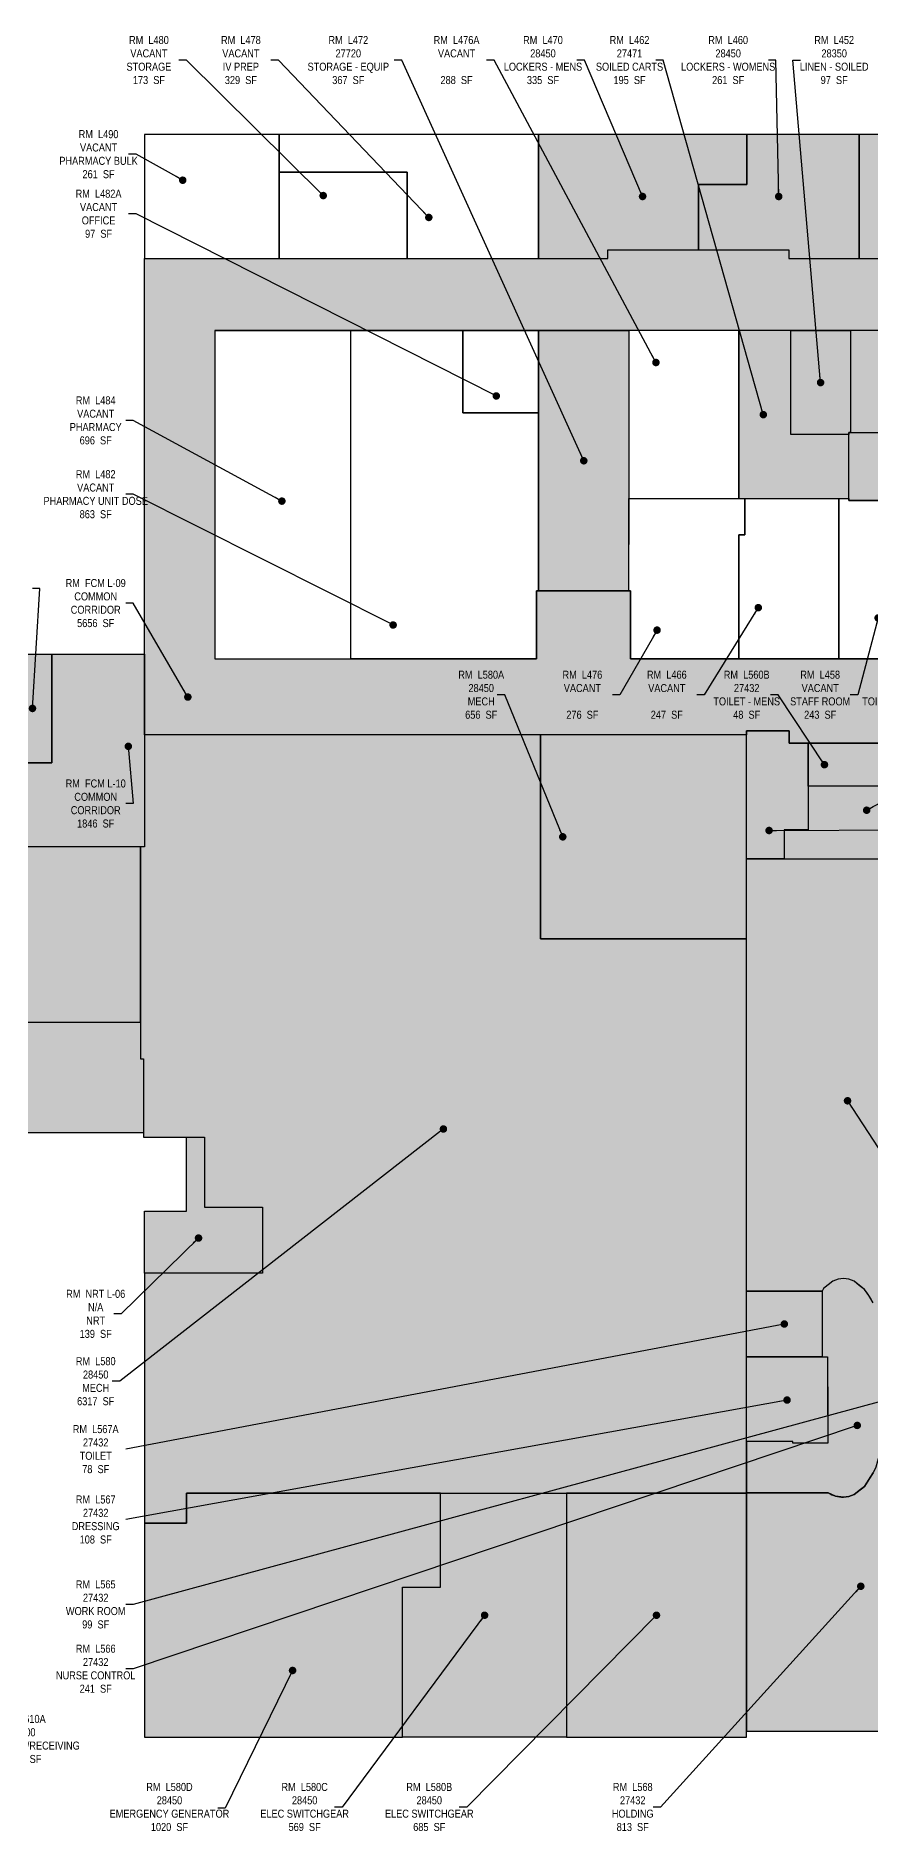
# Model space of a CAD drawing. Header units: inches. Extents: x -3218 to 3511, y 17 to 2914.
# Drawn here: x 118 to 1369, y 18 to 2709 of the extents above; entities that cross this region are included whole.
import ezdxf

# ---------------------------------------------------------------- set-up
doc = ezdxf.new("R2010")
doc.units = ezdxf.units.IN
doc.header["$LTSCALE"] = 0.25
doc.header["$MEASUREMENT"] = 0
for name, color, linetype in [('0-LABEL', 3, 'Continuous'), ('1-NRT', 200, 'Continuous'), ('1-NRT-PTN', 253, 'Continuous'), ('3-FCM', 190, 'Continuous'), ('3-FCM-PTN', 9, 'Continuous'), ('4-OCC', 6, 'Continuous'), ('4-OCC-PTN', 95, 'Continuous'), ('4-VACANT', 60, 'Continuous')]:
    doc.layers.add(name, color=color, linetype=linetype)
doc.styles.add('ArialN', font='ARIALN.TTF')
doc.dimstyles.new('AB-120', dxfattribs={"dimscale": 120, "dimtxt": 0.125, "dimasz": 0.09375, "dimexe": 0.0625, "dimexo": 0.125, "dimgap": 0.375, "dimtad": 0, "dimtih": 1, "dimtoh": 1, "dimdec": 4, "dimrnd": 0.0625, "dimzin": 0, "dimdsep": 46, "dimlunit": 4, "dimtxsty": 'ArialN', "dimblk": 'ARCHTICK', "dimcen": 0.09375, "dimclrd": 256, "dimclre": 256, "dimclrt": 256, "dimadec": 0, "dimazin": 0, "dimtfac": 1, "dimtdec": 4, "dimtofl": 0, "dimtmove": 2, "dimatfit": 3, "dimldrblk": 'DOT', "dimfxl": 0, "dimfrac": 2, "dimtolj": 1, "dimtzin": 0, "dimlwd": -1, "dimlwe": -1, "dimarcsym": 0})

# ---------------------------------------------------------------- blocks, each defined once
blk = doc.blocks.new('_ArchTick')
at = {"const_width": 0.15}
blk.add_lwpolyline([(-0.5, -0.5), (0.5, 0.5)], dxfattribs=at)
blk = doc.blocks.new('_Dot')
at = {"lineweight": -2}
blk.add_line((-0.5, 0), (-1, 0), dxfattribs=at)
at = {"const_width": 0.5}
blk.add_lwpolyline([(-0.25, 0, 1), (0.25, 0, 1)], format="xyb", close=True, dxfattribs=at)

msp = doc.modelspace()

# ---------------------------------------------------------------- hatches: boundary and pattern name
at = {"layer": '1-NRT-PTN'}
for points in [[(1416.6, 2114.5), (1416.6, 2167.3), (1474.5, 2167.3), (1474.5, 2012.5), (1336.5, 2012.5), (1336.5, 2114.5)], [(457.5, 953.5), (457.5, 854.5), (280.5, 854.5), (280.5, 947.5), (343.5, 947.5), (343.5, 1058.5), (370.5, 1058.5), (370.5, 953.5)]]:
    msp.add_hatch(color=256, dxfattribs=at).paths.add_polyline_path(points)
at = {"layer": '3-FCM-PTN'}
for points in [[(1594.4, 1649.1), (1594.5, 1354.8), (1646.5, 1354.8), (1646.5, 1273.5), (1595.5, 1273.5), (1595.5, 1055.4), (1595.5, 989.5), (1595.5, 911.5), (1672.5, 911.5), (1672.5, 857.5), (1595.5, 857.5), (1595.5, 625.5), (1595.5, 622.5), (1595.5, 489.5), (1630.8, 489.5), (1630.8, 405.5), (1595.5, 405.5), (1595.5, 267.5), (2206, 267.5), (2206, 158.5), (1988.5, 158.5), (1988.5, 162.5), (1595.5, 162.5), (1595.5, 158.5), (1486.5, 158.5), (1486.5, 1649.1), (1247.2, 1649.1), (1247.2, 1667.5), (1183, 1667.5), (1183, 1661.5), (874.5, 1661.5), (280.5, 1661.5), (280.5, 1782.5), (280.5, 2375.5), (671.9, 2375.5), (716.4, 2375.5), (975.5, 2375.5), (975.5, 2388.5), (1246.5, 2388.5), (1246.5, 2375.5), (1715.4, 2375.5), (1715.4, 2267.5), (386.1, 2267.5), (386.1, 1775.5), (868.5, 1775.5), (868.5, 1877.3), (1009.5, 1877.2), (1009.5, 1775.5), (2236.5, 1775.5), (2236.5, 1952.5), (2242.5, 1952.5), (2242.5, 2216.5), (2230.5, 2216.5), (2230.5, 2267.5), (2230.5, 2273.5), (2344.5, 2273.5), (2344.5, 2267.5), (2344.5, 2165.5), (2374, 2165.5), (2374, 1984.6), (2392.6, 1984.6), (2392.6, 1949.4), (2344.5, 1949.4), (2344.5, 1775.5), (2773.5, 1775.5), (2773.5, 1769.5), (2836.5, 1769.5), (2831.3, 1667.5), (1830.9, 1667.5), (1830.9, 1649.1), (1594.4, 1649)], [(-1480.6, 1602.5), (-1410.1, 1602.5), (-1410.1, 1607.5), (-1050.1, 1607.5), (-1050.1, 1599.5), (-960.1, 1599.5), (-960.1, 1619.5), (-453.8, 1619.5), (-453.8, 1607.5), (-387.8, 1607.4), (-387.8, 1619.5), (83.5, 1619.5), (89.5, 1619.5), (141.5, 1619.5), (141.5, 1782.5), (280.5, 1782.5), (280.5, 1493.5), (30.5, 1493.5), (30.5, 1505.5), (-84.7, 1505.5), (-84.7, 1493.5), (-230.6, 1493.5), (-230.6, 1241.5), (-357.6, 1241.5), (-357.6, 1333.5), (-350.6, 1333.5), (-350.6, 1493.5), (-1465.1, 1493.5), (-1471.6, 1500.1), (-1480.6, 1500.1)]]:
    msp.add_hatch(color=256, dxfattribs=at).paths.add_polyline_path(points)
at = {"layer": '4-OCC-PTN'}
for color, points in [(55, [(1111, 2388.5), (1111, 2486.7), (1183.5, 2486.7), (1183.5, 2561.5), (871.1, 2561.5), (871.1, 2375.5), (975.5, 2375.5), (975.5, 2388.5)]), (55, [(1352, 2375.5), (1352, 2561.5), (1183.5, 2561.5), (1183.5, 2486.7), (1111, 2486.7), (1111, 2388.5), (1246.5, 2388.5), (1246.5, 2375.5)]), (41, [(1542, 2555.5), (1506.5, 2555.5), (1506.5, 2561.5), (1352, 2561.5), (1352, 2375.5), (1542, 2375.5)]), (33, [(1006.9, 2267.5), (1006.9, 2015.5), (1006.6, 2015.5), (1006.4, 1877.2), (871.5, 1877.3), (871.5, 1877.3), (871.5, 1877.3), (871.5, 2267.5)]), (54, [(1336.5, 2111.5), (1249.5, 2111.5), (1249.5, 2267.5), (1171.5, 2267.5), (1171.5, 2015.5), (1336.5, 2015.5)]), (51, [(1249.5, 2267.5), (1339.1, 2267.5), (1339.1, 2114.5), (1336.5, 2114.5), (1336.5, 2111.5), (1249.5, 2111.5)]), (201, [(1339.1, 2267.5), (1339.1, 2114.5), (1416.6, 2114.5), (1416.6, 2167.3), (1471.5, 2167.3), (1471.5, 2267.5)]), (55, [(141.5, 1782.5), (141.5, 1619.5), (83.5, 1619.5), (83.5, 1782.5)]), (55, [(280.5, 1661.5), (280.5, 1493.5), (274.5, 1493.5), (274.5, 1175.5), (279, 1175.5), (279, 1058.5), (288.9, 1058.5), (370.5, 1058.5), (370.5, 953.5), (457.5, 953.5), (457.5, 854.5), (280.5, 854.5), (280.5, 479.5), (343.5, 479.5), (343.5, 524.5), (1183, 524.5), (1183, 1355.5), (874.5, 1355.5), (874.5, 1661.5)]), (55, [(1183, 1661.5), (874.5, 1661.5), (874.5, 1355.5), (1183, 1355.5)]), (148, [(1183, 1667.5), (1247.2, 1667.5), (1247.2, 1649.1), (1275.9, 1649.1), (1275.9, 1570.1), (1275.9, 1519), (1239.9, 1519), (1239.9, 1475.7), (1183, 1475.7)]), (148, [(1382.5, 1649.1), (1382.5, 1584.4), (1275.9, 1584.4), (1275.9, 1649.1)]), (148, [(1486.5, 1584.4), (1275.9, 1584.4), (1275.9, 1519), (1239.9, 1519), (1239.9, 1475.7), (1486.5, 1475.7)]), (55, [(274.5, 1493.5), (30.5, 1493.5), (30.5, 1391.5), (24.5, 1391.5), (24.5, 1230.5), (274.5, 1230.5)]), (148, [(1183, 1475.7), (1486.5, 1475.7), (1486.5, 1428.1), (1471.5, 1428.1), (1471.5, 1361.5), (1486.5, 1361.5), (1486.5, 749.9), (1389.1, 749.9), (1387.6, 761.6), (1386.4, 769), (1383, 783.5), (1378.1, 796.6), (1373.2, 809.7), (1370.1, 815.2), (1366.9, 820.7), (1363.5, 825.3), (1360, 829.9), (1352.3, 836.1), (1344.7, 842.2), (1340.7, 843.7), (1336.7, 845.2), (1328.8, 846.2), (1320.8, 845.2), (1316.8, 843.7), (1312.8, 842.2), (1305.8, 836.8), (1298.9, 831.4), (1296.7, 827.4), (1183, 827.4)]), (55, [(24.5, 1230.5), (268.5, 1230.5), (274.5, 1230.5), (274.5, 1175.5), (279, 1175.5), (279, 1064.5), (14.5, 1064.5), (14.5, 1040.5), (14.5, 1037.5), (-57.5, 1037.5), (-57.5, 1247.5), (24.5, 1247.5)]), (148, [(1183, 827.4), (1296.7, 827.4), (1296.7, 728.7), (1183, 728.7)]), (148, [(1183, 728.7), (1304.5, 728.7), (1304.5, 684.1), (1304.7, 684.1), (1305, 599.4), (1252.5, 599.4), (1252.5, 602), (1183, 602)]), (148, [(1183, 167.5), (1486.5, 167.5), (1486.5, 602.5), (1387.6, 602.5), (1382.1, 581.5), (1377.1, 563.7), (1373.2, 554.9), (1366.6, 544.8), (1360, 534.7), (1352.3, 528.5), (1344.7, 522.3), (1336.7, 519.3), (1332.7, 518.9), (1328.8, 518.4), (1316.8, 520.1), (1305.8, 525), (1183, 525)]), (55, [(280.5, 479.5), (280.5, 158.5), (667.5, 158.5), (667.5, 383.5), (724.5, 383.5), (724.5, 524.5), (343.5, 524.5), (343.5, 479.5)]), (55, [(913.5, 524.5), (913.5, 158.5), (667.5, 158.5), (667.5, 383.5), (724.5, 383.5), (724.5, 524.5)]), (55, [(1183, 524.5), (913.5, 524.5), (913.5, 158.5), (1183, 158.5)])]:
    msp.add_hatch(color=color, dxfattribs=at).paths.add_polyline_path(points)
h = msp.add_hatch(color=148, dxfattribs=at)
edge = h.paths.add_edge_path()
edge.add_line((1390.5, 683.6), (1390.5, 725.7))
edge.add_line((1390.5, 725.7), (1390.1, 739.5))
edge.add_line((1390.1, 739.5), (1388.7, 754.2))
edge.add_line((1388.7, 754.2), (1386.4, 769))
edge.add_line((1386.4, 769), (1383, 783.5))
edge.add_line((1383, 783.5), (1373.2, 809.7))
edge.add_line((1373.2, 809.7), (1366.9, 820.7))
edge.add_line((1366.9, 820.7), (1360, 829.9))
edge.add_line((1360, 829.9), (1344.7, 842.2))
edge.add_line((1344.7, 842.2), (1336.7, 845.2))
edge.add_line((1336.7, 845.2), (1328.8, 846.2))
edge.add_line((1328.8, 846.2), (1320.8, 845.2))
edge.add_line((1320.8, 845.2), (1312.8, 842.2))
edge.add_line((1312.8, 842.2), (1298.9, 831.4))
edge.add_line((1298.9, 831.4), (1296.7, 827.4))
edge.add_line((1296.7, 827.4), (1296.7, 728.7))
edge.add_line((1296.7, 728.7), (1304.5, 728.7))
edge.add_line((1304.5, 728.7), (1304.5, 726.1))
edge.add_line((1304.5, 726.1), (1304.5, 684.1))
edge.add_line((1304.5, 684.1), (1305, 684.1))
edge.add_line((1305, 684.1), (1305, 599.4))
edge.add_line((1305, 599.4), (1252.5, 599.4))
edge.add_line((1252.5, 599.4), (1252.5, 602))
edge.add_line((1252.5, 602), (1183, 602))
edge.add_line((1183, 602), (1183, 525))
edge.add_line((1183, 525), (1305.8, 525))
edge.add_arc((1328.8, 561.4), 43, 237.7717, 270)
edge.add_line((1328.8, 518.4), (1336.7, 519.3))
edge.add_line((1336.7, 519.3), (1344.7, 522.3))
edge.add_line((1344.7, 522.3), (1360, 534.7))
edge.add_line((1360, 534.7), (1373.2, 554.9))
edge.add_line((1373.2, 554.9), (1377.1, 563.7))
edge.add_line((1377.1, 563.7), (1387.1, 599.4))
edge.add_line((1387.1, 599.4), (1388.7, 610.3))
edge.add_line((1388.7, 610.3), (1390.1, 625.1))
edge.add_line((1390.1, 625.1), (1390.5, 639.4))
edge.add_line((1390.5, 639.4), (1390.5, 683.6))

# ---------------------------------------------------------------- linework, layer by layer
at = {"layer": '1-NRT'}
msp.add_lwpolyline([(1416.6, 2114.5), (1416.6, 2167.3), (1474.5, 2167.3), (1474.5, 2012.5), (1336.5, 2012.5), (1336.5, 2114.5)], close=True, dxfattribs=at)
msp.add_lwpolyline([(457.5, 953.5), (457.5, 854.5), (280.5, 854.5), (280.5, 947.5), (343.5, 947.5), (343.5, 1058.5), (370.5, 1058.5), (370.5, 953.5), (457.5, 953.5)], dxfattribs=at)
at = {"layer": '3-FCM'}
for points in [[(1486.5, 1649.1), (1247.2, 1649.1), (1247.2, 1667.5), (1183, 1667.5), (1183, 1661.5), (874.5, 1661.5), (280.5, 1661.5), (280.5, 1782.5), (280.5, 2375.5), (671.9, 2375.5), (671.9, 2375.5), (716.4, 2375.5), (716.4, 2375.5), (975.5, 2375.5), (975.5, 2388.5), (1246.5, 2388.5), (1246.5, 2375.5), (1715.4, 2375.5)], [(1715.4, 2267.5), (386.1, 2267.5), (386.1, 1775.5), (868.5, 1775.5), (868.5, 1877.3), (1009.5, 1877.2), (1009.5, 1775.5), (2236.5, 1775.5)], [(89.5, 1619.5), (141.5, 1619.5), (141.5, 1782.5), (280.5, 1782.5), (280.5, 1493.5), (30.5, 1493.5)]]:
    msp.add_lwpolyline(points, dxfattribs=at)
at = {"layer": '4-OCC'}
for points in [[(1111, 2388.5), (1111, 2486.7), (1183.5, 2486.7), (1183.5, 2561.5), (871.1, 2561.5), (871.1, 2375.5), (975.5, 2375.5), (975.5, 2388.5), (1111, 2388.5)], [(1352, 2375.5), (1352, 2561.5), (1183.5, 2561.5), (1183.5, 2561.5), (1183.5, 2561.5), (1183.5, 2486.7), (1183.5, 2486.7), (1183.5, 2486.7), (1111, 2486.7), (1111, 2486.7), (1111, 2486.7), (1111, 2388.5), (1246.5, 2388.5), (1246.5, 2375.5), (1352, 2375.5)], [(1542, 2555.5), (1506.5, 2555.5), (1506.5, 2555.5), (1506.5, 2555.5), (1506.5, 2561.5), (1352, 2561.5), (1352, 2561.5), (1352, 2561.5), (1352, 2375.5), (1542, 2375.5), (1542, 2555.5)], [(1006.9, 2267.5), (1006.9, 2015.5), (1006.6, 2015.5), (1006.4, 1877.2), (871.5, 1877.3), (871.5, 1877.3), (871.5, 1877.3), (871.5, 2267.5), (1006.9, 2267.5)], [(1339.1, 2267.5), (1339.1, 2114.5), (1416.6, 2114.5), (1416.6, 2167.3), (1471.5, 2167.3), (1471.5, 2167.3), (1471.5, 2167.3), (1471.5, 2267.5), (1339.1, 2267.5)], [(141.5, 1782.5), (141.5, 1619.5), (83.5, 1619.5), (83.5, 1782.5), (141.5, 1782.5)], [(280.5, 1661.5), (280.5, 1661.5), (280.5, 1661.5), (280.5, 1661.5), (280.5, 1661.5), (280.5, 1661.5), (280.5, 1661.5), (280.5, 1493.5), (274.5, 1493.5), (274.5, 1175.5), (279, 1175.5), (279, 1058.5), (288.9, 1058.5), (288.9, 1058.5), (370.5, 1058.5), (370.5, 953.5), (457.5, 953.5), (457.5, 854.5), (280.5, 854.5), (280.5, 479.5), (343.5, 479.5), (343.5, 479.5), (343.5, 479.5), (343.5, 524.5), (1183, 524.5), (1183, 1355.5), (874.5, 1355.5), (874.5, 1661.5), (280.5, 1661.5)], [(1183, 1661.5), (874.5, 1661.5), (874.5, 1355.5), (1183, 1355.5), (1183, 1661.5)], [(1183, 1667.5), (1247.2, 1667.5), (1247.2, 1649.1), (1275.9, 1649.1), (1275.9, 1570.1), (1275.9, 1519), (1275.9, 1519), (1275.9, 1519), (1239.9, 1519), (1239.9, 1519), (1239.9, 1519), (1239.9, 1475.7), (1239.9, 1475.7), (1239.9, 1475.7), (1183, 1475.7), (1183, 1667.5)], [(1382.5, 1649.1), (1382.5, 1584.4), (1275.9, 1584.4), (1275.9, 1649.1), (1382.5, 1649.1)], [(1486.5, 1584.4), (1275.9, 1584.4), (1275.9, 1519), (1239.9, 1519), (1239.9, 1475.7), (1486.5, 1475.7), (1486.5, 1584.4)], [(274.5, 1493.5), (30.5, 1493.5), (30.5, 1391.5), (24.5, 1391.5), (24.5, 1230.5), (274.5, 1230.5), (274.5, 1493.5)], [(1183, 1475.7), (1486.5, 1475.7)], [(1370.1, 815.2), (1366.9, 820.7), (1363.5, 825.3), (1360, 829.9), (1352.3, 836.1), (1344.7, 842.2), (1340.7, 843.7), (1336.7, 845.2), (1328.8, 846.2), (1320.8, 845.2), (1316.8, 843.7), (1312.8, 842.2), (1305.8, 836.8), (1298.9, 831.4), (1296.7, 827.4), (1183, 827.4), (1183, 1475.7)], [(1183, 827.4), (1296.7, 827.4), (1296.7, 728.7), (1183, 728.7), (1183, 827.4)], [(1183, 728.7), (1304.5, 728.7), (1304.5, 684.1), (1304.7, 684.1), (1305, 599.4), (1252.5, 599.4), (1252.5, 602), (1183, 602), (1183, 728.7)], [(1183, 167.5), (1183, 167.5), (1486.5, 167.5), (1486.5, 602.5), (1387.6, 602.5), (1382.1, 581.5), (1377.1, 563.7), (1373.2, 554.9), (1366.6, 544.8), (1360, 534.7), (1352.3, 528.5), (1344.7, 522.3), (1336.7, 519.3), (1332.7, 518.9), (1328.8, 518.4), (1316.8, 520.1), (1305.8, 525), (1183, 525), (1183, 167.5)], [(280.5, 479.5), (343.5, 479.5), (343.5, 479.5), (343.5, 524.5), (343.5, 524.5), (442.5, 524.5), (724.5, 524.5)], [(913.5, 524.5), (913.5, 158.5), (667.5, 158.5), (667.5, 383.5), (724.5, 383.5), (724.5, 524.5), (913.5, 524.5)]]:
    msp.add_lwpolyline(points, dxfattribs=at)
for points in [[(1336.5, 2111.5), (1249.5, 2111.5), (1249.5, 2267.5), (1171.5, 2267.5), (1171.5, 2015.5), (1336.5, 2015.5)], [(1249.5, 2267.5), (1339.1, 2267.5), (1339.1, 2114.5), (1336.5, 2114.5), (1336.5, 2111.5), (1249.5, 2111.5)], [(24.5, 1230.5), (24.5, 1230.5), (268.5, 1230.5), (274.5, 1230.5), (274.5, 1175.5), (279, 1175.5), (279, 1175.5), (279, 1175.5), (279, 1064.5), (14.5, 1064.5), (14.5, 1064.5), (14.5, 1040.5), (14.5, 1037.5), (-57.5, 1037.5), (-57.5, 1247.5), (24.5, 1247.5)], [(280.5, 479.5), (280.5, 158.5), (667.5, 158.5), (667.5, 383.5), (724.5, 383.5), (724.5, 524.5), (343.5, 524.5), (343.5, 479.5)], [(1183, 524.5), (913.5, 524.5), (913.5, 158.5), (1183, 158.5)]]:
    msp.add_lwpolyline(points, close=True, dxfattribs=at)
msp.add_lwpolyline([(1373.2, 809.7), (1366.9, 820.7), (1360, 829.9), (1344.7, 842.2), (1336.7, 845.2), (1328.8, 846.2), (1320.8, 845.2), (1312.8, 842.2), (1298.9, 831.4), (1296.7, 827.4), (1296.7, 728.7), (1304.5, 728.7), (1304.5, 726.1), (1304.5, 684.1), (1305, 684.1), (1305, 599.4), (1252.5, 599.4), (1252.5, 602), (1183, 602), (1183, 525), (1305.8, 525, 0.141557), (1328.8, 518.4), (1336.7, 519.3), (1344.7, 522.3), (1360, 534.7), (1373.2, 554.9)], format="xyb", dxfattribs=at)
at = {"layer": '4-VACANT'}
for points in [[(482.5, 2375.5), (482.5, 2561.5), (280.5, 2561.5), (280.5, 2375.5), (482.5, 2375.5)], [(871.1, 2375.5), (871.1, 2561.5), (482.5, 2561.5), (482.5, 2504.9), (674.5, 2504.9), (674.5, 2375.5), (871.1, 2375.5)], [(482.5, 2504.9), (482.5, 2375.5), (674.5, 2375.5), (674.5, 2504.9), (482.5, 2504.9)], [(386.1, 2267.5), (589.9, 2267.5)], [(589.9, 2267.5), (386.1, 2267.5), (386.1, 1775.5), (589.9, 1775.5), (589.9, 2267.5)], [(589.9, 1775.5), (589.9, 2267.5), (758, 2267.5), (758, 2144), (871.5, 2144), (871.5, 1877.3), (868.5, 1877.3), (868.5, 1775.5), (589.9, 1775.5), (589.9, 1775.5), (589.9, 1775.5)], [(871.5, 2267.5), (871.5, 2144), (871.5, 2144), (871.5, 2144), (758, 2144), (758, 2144), (758, 2144), (758, 2267.5), (871.5, 2267.5)], [(1171.5, 2015.5), (1171.5, 2267.5), (1006.9, 2267.5), (1006.9, 2267.5), (1006.9, 2267.5), (1006.9, 2015.5), (1171.5, 2015.5)], [(1009.5, 1877.2), (1006.6, 1877.2), (1006.6, 1877.2), (1006.6, 2015.5), (1006.6, 2015.5), (1180.5, 2015.5), (1180.5, 1961.5), (1171.5, 1961.5), (1171.5, 1775.5), (1009.5, 1775.5), (1009.5, 1877.2)], [(1321.5, 2015.5), (1321.5, 1775.5), (1171.5, 1775.5), (1171.5, 1775.5), (1171.5, 1775.5), (1171.5, 1961.5), (1180.5, 1961.5), (1180.5, 2015.5), (1180.5, 2015.5), (1180.5, 2015.5), (1321.5, 2015.5)]]:
    msp.add_lwpolyline(points, dxfattribs=at)
msp.add_lwpolyline([(1471.1, 1775.5), (1321.5, 1775.5), (1321.5, 2015.5), (1321.5, 2015.5), (1321.5, 2015.5), (1321.5, 2015.5), (1336.5, 2015.5), (1336.5, 2012.5), (1461.8, 2012.5), (1461.8, 2012.5), (1461.8, 2012.5), (1461.8, 1961.5), (1471.1, 1961.5)], close=True, dxfattribs=at)

# ---------------------------------------------------------------- texts
at = {"layer": '0-LABEL', "char_height": 12, "attachment_point": 5, "style": 'ArialN'}
for s, insert in [('RM  L480\\PVACANT\\PSTORAGE\\P173  SF', (287.1, 2673)), ('RM  L478\\PVACANT\\PIV PREP\\P329  SF', (425, 2673)), ('RM  L472\\P27720\\PSTORAGE - EQUIP\\P367  SF', (586.1, 2673)), ('RM  L476A\\PVACANT\\P\\P288  SF', (748.4, 2673)), ('RM  L470\\P28450\\PLOCKERS - MENS\\P335  SF', (878, 2673)), ('RM  L462\\P27471\\PSOILED CARTS\\P195  SF', (1007.8, 2673)), ('RM  L460\\P28450\\PLOCKERS - WOMENS\\P261  SF', (1155.7, 2673)), ('RM  L452\\P28350\\PLINEN - SOILED\\P97  SF', (1314.7, 2673)), ('RM  L490\\PVACANT\\PPHARMACY BULK\\P261  SF', (211.6, 2531.9)), ('RM  L482A\\PVACANT\\POFFICE\\P97  SF', (211.6, 2442.6)), ('RM  L484\\PVACANT\\PPHARMACY\\P696  SF', (207.3, 2132.8)), ('RM  L482\\PVACANT\\PPHARMACY UNIT DOSE\\P863  SF', (207.3, 2022.1)), ('RM  FCM L-09\\PCOMMON\\PCORRIDOR\\P5656  SF', (207.3, 1858.9)), ('RM  L580A\\P28450\\PMECH\\P656  SF', (785.4, 1721.5)), ('RM  L476\\PVACANT\\P\\P276  SF', (937.1, 1721.5)), ('RM  L466\\PVACANT\\P\\P247  SF', (1063.7, 1721.5)), ('RM  L560B\\P27432\\PTOILET - MENS\\P48  SF', (1183.5, 1721.5)), ('RM  L458\\PVACANT\\PSTAFF ROOM\\P243  SF', (1293.7, 1721.5)), ('RM  L560A\\P27432\\PTOILET - WOMENS\\P47  SF', (1418.6, 1721.5)), ('RM  FCM L-10\\PCOMMON\\PCORRIDOR\\P1846  SF', (207.3, 1558.4)), ('RM  NRT L-06\\PN/A\\PNRT\\P139  SF', (207.3, 793.3)), ('RM  L580\\P28450\\PMECH\\P6317  SF', (207.3, 692.3)), ('RM  L567A\\P27432\\PTOILET\\P78  SF', (207.3, 590.5)), ('RM  L567\\P27432\\PDRESSING\\P108  SF', (207.3, 485)), ('RM  L565\\P27432\\PWORK ROOM\\P99  SF', (207.3, 357.7)), ('RM  L566\\P27432\\PNURSE CONTROL\\P241  SF', (207.3, 261.3)), ('RM  L610A\\P88400\\PPURCHASING/RECEIVING\\P1027  SF', (97.9, 156)), ('RM  L580D\\P28450\\PEMERGENCY GENERATOR\\P1020  SF', (317.9, 54)), ('RM  L580C\\P28450\\PELEC SWITCHGEAR\\P569  SF', (520.6, 54)), ('RM  L580B\\P28450\\PELEC SWITCHGEAR\\P685  SF', (707.5, 54)), ('RM  L568\\P27432\\PHOLDING\\P813  SF', (1012.6, 54))]:
    msp.add_mtext(s, dxfattribs=dict(at, insert=insert))

# ---------------------------------------------------------------- leaders
at = {"layer": '0-LABEL', "annotation_type": 0, "has_hookline": 1}
for points, hookline_direction, text_width in [([(548.5, 2469.9), (343.4, 2673), (332.1, 2673)], 1, 65.9), ([(706.8, 2437.1), (481.2, 2673), (470, 2673)], 1, 57.9), ([(939.2, 2072.3), (666.4, 2673), (655.1, 2673)], 1, 121), ([(1047.4, 2219.6), (804.7, 2673), (793.4, 2673)], 1, 67.7), ([(1027.3, 2468.5), (940.2, 2673), (929, 2673)], 1, 115.9), ([(1208.4, 2141.5), (1058.2, 2673), (1047, 2673)], 1, 99.5), ([(1231.5, 2468.5), (1227.4, 2673), (1216.1, 2673)], 1, 139.6), ([(1294.3, 2189.5), (1252.9, 2673), (1264.2, 2673)], 0, 101.4), ([(337.8, 2492.9), (267.9, 2531.9), (256.6, 2531.9)], 1, 116.5), ([(808, 2169.5), (267.9, 2442.6), (256.6, 2442.6)], 1, 67.7), ([(486.5, 2011.8), (263.6, 2132.8), (252.3, 2132.8)], 1, 76.7), ([(653.3, 1826.1), (263.6, 2022.1), (252.3, 2022.1)], 1, 154.8), ([(112.5, 1701), (123.5, 1881), (112.3, 1881)], 1, 67.7), ([(345.5, 1718.1), (263.6, 1858.9), (252.3, 1858.9)], 1, 88.4), ([(1200.9, 1852.1), (1119.9, 1721.5), (1108.7, 1721.5)], 1, 57.9), ([(1380.6, 1836.7), (1350, 1721.5), (1338.7, 1721.5)], 1, 88.5), ([(1049.1, 1818.4), (993.4, 1721.5), (982.1, 1721.5)], 1, 57.9), ([(907.7, 1508.5), (820.7, 1721.5), (809.4, 1721.5)], 1, 67.7), ([(1300.1, 1616.7), (1230.7, 1721.5), (1219.4, 1721.5)], 1, 99), ([(1444.7, 1616.7), (1485.3, 1721.5), (1474.1, 1721.5)], 1, 122.7), ([(256.2, 1644.2), (263.6, 1558.4), (252.3, 1558.4)], 1, 88.4), ([(1363.4, 1548.4), (1499.5, 1622.5), (1510.8, 1622.5)], 0, 88.1), ([(1217.1, 1518), (1482.5, 1519.3)], 0, 124.5), ([(1334.7, 1112.8), (1484.6, 882.1), (1495.9, 882.1)], 0, 60.7), ([(728.7, 1070.5), (243.4, 692.3), (232.1, 692.3)], 1, 57.9), ([(361.5, 907), (245.5, 793.3), (234.3, 793.3)], 1, 86.9), ([(1239.9, 778.1), (252.3, 590.5)], 1, 67.7), ([(1437, 676.2), (263.6, 357.7), (252.3, 357.7)], 1, 88.1), ([(1244, 664.1), (252.3, 485)], 1, 69.9), ([(1349.3, 626.1), (263.6, 261.3), (252.3, 261.3)], 1, 117.6), ([(1354.6, 385), (1054.2, 54), (1043, 54)], 1, 60.7), ([(790.5, 341.5), (576.8, 54), (565.6, 54)], 1, 131.6), ([(1048.2, 341.5), (763.7, 54), (752.5, 54)], 1, 131.6), ([(502.5, 258.7), (401.6, 52.4), (390.4, 52.4)], 1, 178.2), ([(-88.8, 226.7), (41.6, 156), (52.9, 156)], 0, 169.2)]:
    msp.add_leader(points, dimstyle='AB-120', dxfattribs=dict(at, hookline_direction=hookline_direction, text_width=text_width))

doc.saveas('drawing.dxf')
